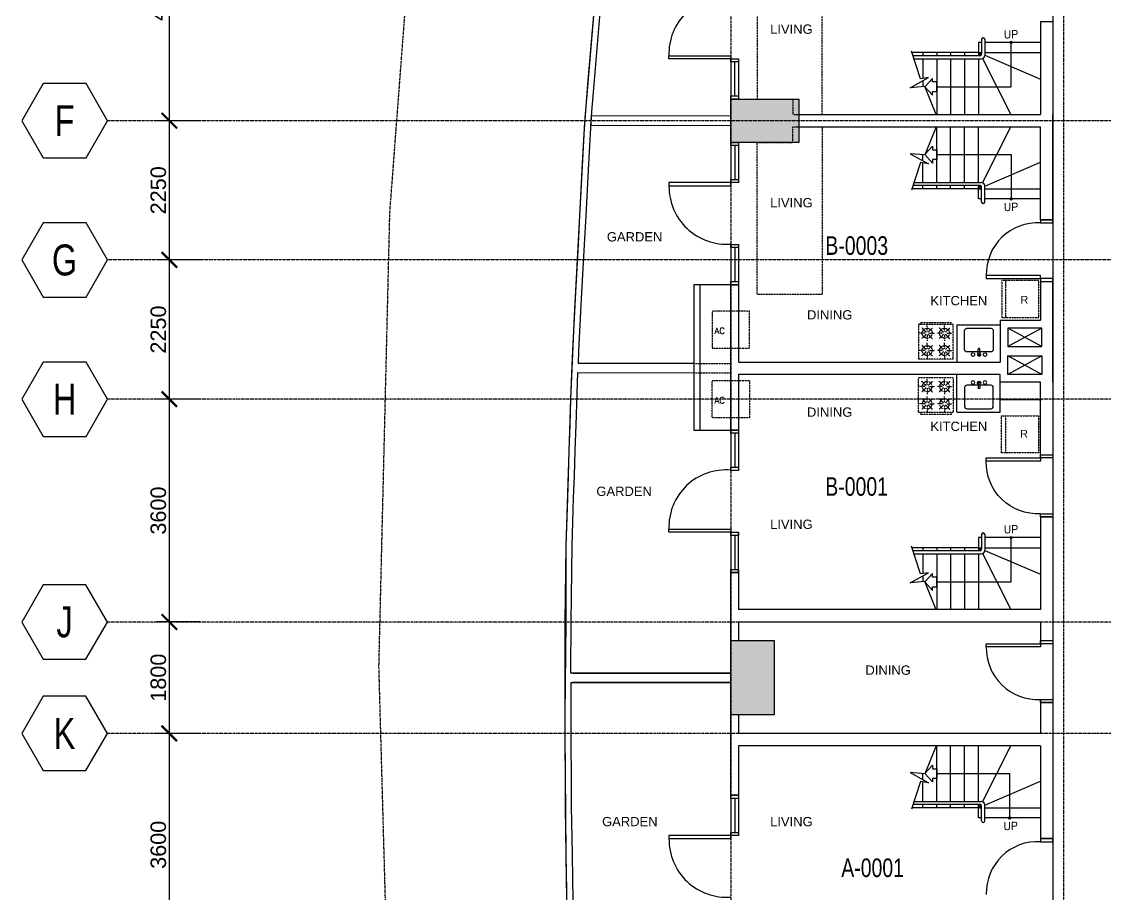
# Model space of a CAD drawing. Header units: inches. Extents: x -189245 to 740841, y -215444 to 469401.
# Drawn here: x -170280 to -152777, y -118804 to -104704 of the extents above; entities that cross this region are included whole.
import ezdxf
from ezdxf.enums import TextEntityAlignment as Align

# ---------------------------------------------------------------- set-up
doc = ezdxf.new("R2010")
doc.units = ezdxf.units.IN
doc.header["$LTSCALE"] = 10
doc.header["$MEASUREMENT"] = 0
for name, pattern in [('GRID NORMAL$0$GRID BASEMENT$0$GRID GROUND$0$GRID$0$$0$PHANTOM', [2.5, 1.25, -0.25, 0.25, -0.25, 0.25, -0.25]), ('HIDDEN', [0.375, 0.25, -0.125]), ('HIDDEN2', [0.1875, 0.125, -0.0625])]:
    doc.linetypes.add(name, pattern=pattern)
for name, color, linetype in [('1', 1, 'Continuous'), ('2', 2, 'Continuous'), ('3', 252, 'Continuous'), ('A-CMU PLASTER', 8, 'Continuous'), ('A-CMU WALL', 4, 'Continuous'), ('a-dim', 8, 'Continuous'), ('A-DOOR', 1, 'Continuous'), ('A-EQUIPMENT', 2, 'Continuous'), ('A-EQUIPTMENT', 1, 'Continuous'), ('A-FIXTURE', 2, 'Continuous'), ('A-GRID', 8, 'Continuous'), ('A-RAILING', 2, 'Continuous'), ('A-STAIR', 1, 'Continuous'), ('A-TEXT', 3, 'Continuous'), ('A-UNIT NUMBER', 2, 'Continuous'), ('A-WINDOW', 2, 'Continuous'), ('COLUMN', 6, 'Continuous'), ('HATCH TSG', 9, 'Continuous'), ('TEXT', 3, 'Continuous'), ('TSG- DIM BODY PLANS', 1, 'Continuous'), ('TSG- LOW WALL', 22, 'Continuous'), ('TSG- OPENNING', 1, 'Continuous'), ('TSG- plaster', 4, 'Continuous'), ('TSG- PRE CAST', 4, 'Continuous'), ('TSG- WALL 100', 244, 'Continuous'), ('TSG-DIM_WINDWS', 1, 'Continuous')]:
    doc.layers.add(name, color=color, linetype=linetype)
doc.layers.add('DEFPOINT', color=7, linetype='Continuous', plot=False)
doc.styles.add('ARIAL', font='ARIAL.TTF', dxfattribs={"width": 0.75})
doc.styles.add('GRID NORMAL$0$GRID BASEMENT$0$GRID GROUND$0$GRID$0$Standard', font='ARIAL.TTF')
doc.styles.add('PRSP_Simplex', font='simplex.shx')
doc.dimstyles.new('GRID NORMAL$0$GRID BASEMENT$0$GRID GROUND$0$GRID$0$Standard', dxfattribs={"dimtxt": 250, "dimasz": 0.18, "dimexe": 0.18, "dimexo": 0.0625, "dimgap": 50, "dimtad": 1, "dimdec": 0, "dimzin": 0, "dimdsep": 46, "dimtxsty": 'GRID NORMAL$0$GRID BASEMENT$0$GRID GROUND$0$GRID$0$Standard', "dimcen": 0.09, "dimadec": 0, "dimazin": 0, "dimtfac": 1, "dimtdec": 0, "dimtofl": 0, "dimtmove": 0, "dimatfit": 3, "dimfxl": 1, "dimtolj": 1, "dimtzin": 0, "dimarcsym": 0})

# ---------------------------------------------------------------- blocks, each defined once
blk = doc.blocks.new('GRID NORMAL$0$GRID BASEMENT$0$GRID GROUND$0$GRID$0$$0$GRID-H')
at = {"color": 3}
blk.add_lwpolyline([(-10.39, 6), (-13.86, 0), (-10.39, -6), (-3.46, -6), (0, 0), (-3.46, 6)], close=True, dxfattribs=at)
at = {"color": 6, "style": 'GRID NORMAL$0$GRID BASEMENT$0$GRID GROUND$0$GRID$0$Standard', "width": 0.75}
blk.add_attdef('H', text='', height=5, dxfattribs=at).set_placement((-6.93, 0), align=Align.MIDDLE)
blk = doc.blocks.new('GRID NORMAL$0$GRID BASEMENT$0$GRID GROUND$0$GRID$0$_ARCHTICK')
at = {"color": 0, "linetype": 'ByBlock', "ltscale": 20, "const_width": 0.15}
blk.add_lwpolyline([(-0.5, -0.5), (0.5, 0.5)], dxfattribs=at)
blk = doc.blocks.new('*D317')
at = {"layer": 'a-dim', "color": 0, "lineweight": -2, "ltscale": 500}
for p, q in [((-167895, -106504), (-167895, -102104)), ((-167395, -102304), (-168095, -102304)), ((-167395, -106304), (-168095, -106304))]:
    blk.add_line(p, q, dxfattribs=at)
at = {"layer": 'Defpoints', "color": 0, "ltscale": 500}
for p in [(-167895, -102304), (-167395, -102304), (-167395, -106304)]:
    blk.add_point(p, dxfattribs=at)
at = {"layer": 'a-dim', "color": 0, "lineweight": -2, "ltscale": 500, "xscale": 250, "yscale": 250, "zscale": 250}
for p, rotation in [((-167895, -102304), 90), ((-167895, -106304), 270)]:
    blk.add_blockref('GRID NORMAL$0$GRID BASEMENT$0$GRID GROUND$0$GRID$0$_ARCHTICK', p, dxfattribs=dict(at, rotation=rotation))
at = {"layer": 'a-dim', "color": 3, "ltscale": 500, "insert": (-168072, -104304), "char_height": 250, "attachment_point": 5, "rotation": 90, "style": 'GRID NORMAL$0$GRID BASEMENT$0$GRID GROUND$0$GRID$0$Standard'}
blk.add_mtext('\\A1;4000', dxfattribs=at)
blk = doc.blocks.new('*D318')
at = {"layer": 'a-dim', "color": 0, "lineweight": -2, "ltscale": 500}
for p, q in [((-167895, -108754), (-167895, -106104)), ((-167395, -106304), (-168095, -106304)), ((-167395, -108554), (-168095, -108554))]:
    blk.add_line(p, q, dxfattribs=at)
at = {"layer": 'Defpoints', "color": 0, "ltscale": 500}
for p in [(-167895, -106304), (-167395, -106304), (-167395, -108554)]:
    blk.add_point(p, dxfattribs=at)
at = {"layer": 'a-dim', "color": 0, "lineweight": -2, "ltscale": 500, "xscale": 250, "yscale": 250, "zscale": 250}
for p, rotation in [((-167895, -106304), 90), ((-167895, -108554), 270)]:
    blk.add_blockref('GRID NORMAL$0$GRID BASEMENT$0$GRID GROUND$0$GRID$0$_ARCHTICK', p, dxfattribs=dict(at, rotation=rotation))
at = {"layer": 'a-dim', "color": 3, "ltscale": 500, "insert": (-168072, -107429), "char_height": 250, "attachment_point": 5, "rotation": 90, "style": 'GRID NORMAL$0$GRID BASEMENT$0$GRID GROUND$0$GRID$0$Standard'}
blk.add_mtext('\\A1;2250', dxfattribs=at)
blk = doc.blocks.new('*D319')
at = {"layer": 'a-dim', "color": 0, "lineweight": -2, "ltscale": 500}
for p, q in [((-167895, -111004), (-167895, -108354)), ((-167395, -108554), (-168095, -108554)), ((-167395, -110804), (-168095, -110804))]:
    blk.add_line(p, q, dxfattribs=at)
at = {"layer": 'Defpoints', "color": 0, "ltscale": 500}
for p in [(-167895, -108554), (-167395, -108554), (-167395, -110804)]:
    blk.add_point(p, dxfattribs=at)
at = {"layer": 'a-dim', "color": 0, "lineweight": -2, "ltscale": 500, "xscale": 250, "yscale": 250, "zscale": 250}
for p, rotation in [((-167895, -108554), 90), ((-167895, -110804), 270)]:
    blk.add_blockref('GRID NORMAL$0$GRID BASEMENT$0$GRID GROUND$0$GRID$0$_ARCHTICK', p, dxfattribs=dict(at, rotation=rotation))
at = {"layer": 'a-dim', "color": 3, "ltscale": 500, "insert": (-168072, -109679), "char_height": 250, "attachment_point": 5, "rotation": 90, "style": 'GRID NORMAL$0$GRID BASEMENT$0$GRID GROUND$0$GRID$0$Standard'}
blk.add_mtext('\\A1;2250', dxfattribs=at)
blk = doc.blocks.new('*D320')
at = {"layer": 'a-dim', "color": 0, "lineweight": -2, "ltscale": 500}
for p, q in [((-167895, -116404), (-167895, -114204)), ((-167395, -114404), (-168095, -114404)), ((-167395, -116204), (-168095, -116204))]:
    blk.add_line(p, q, dxfattribs=at)
at = {"layer": 'Defpoints', "color": 0, "ltscale": 500}
for p in [(-167895, -114404), (-167395, -114404), (-167395, -116204)]:
    blk.add_point(p, dxfattribs=at)
at = {"layer": 'a-dim', "color": 0, "lineweight": -2, "ltscale": 500, "xscale": 250, "yscale": 250, "zscale": 250}
for p, rotation in [((-167895, -114404), 90), ((-167895, -116204), 270)]:
    blk.add_blockref('GRID NORMAL$0$GRID BASEMENT$0$GRID GROUND$0$GRID$0$_ARCHTICK', p, dxfattribs=dict(at, rotation=rotation))
at = {"layer": 'a-dim', "color": 3, "ltscale": 500, "insert": (-168072, -115304), "char_height": 250, "attachment_point": 5, "rotation": 90, "style": 'GRID NORMAL$0$GRID BASEMENT$0$GRID GROUND$0$GRID$0$Standard'}
blk.add_mtext('\\A1;1800', dxfattribs=at)
blk = doc.blocks.new('*D325')
at = {"layer": 'a-dim', "color": 0, "lineweight": -2, "ltscale": 500}
for p, q in [((-167895, -120004), (-167895, -116004)), ((-167395, -116204), (-168095, -116204)), ((-167395, -119804), (-168095, -119804))]:
    blk.add_line(p, q, dxfattribs=at)
at = {"layer": 'Defpoints', "color": 0, "ltscale": 500}
for p in [(-167895, -116204), (-167395, -116204), (-167395, -119804)]:
    blk.add_point(p, dxfattribs=at)
at = {"layer": 'a-dim', "color": 0, "lineweight": -2, "ltscale": 500, "xscale": 250, "yscale": 250, "zscale": 250}
for p, rotation in [((-167895, -116204), 90), ((-167895, -119804), 270)]:
    blk.add_blockref('GRID NORMAL$0$GRID BASEMENT$0$GRID GROUND$0$GRID$0$_ARCHTICK', p, dxfattribs=dict(at, rotation=rotation))
at = {"layer": 'a-dim', "color": 3, "ltscale": 500, "insert": (-168072, -118004), "char_height": 250, "attachment_point": 5, "rotation": 90, "style": 'GRID NORMAL$0$GRID BASEMENT$0$GRID GROUND$0$GRID$0$Standard'}
blk.add_mtext('\\A1;3600', dxfattribs=at)
blk = doc.blocks.new('*D326')
at = {"layer": 'a-dim', "color": 0, "lineweight": -2, "ltscale": 500}
for p, q in [((-167895, -114604), (-167895, -110604)), ((-167395, -110804), (-168095, -110804)), ((-167395, -114404), (-168095, -114404))]:
    blk.add_line(p, q, dxfattribs=at)
at = {"layer": 'Defpoints', "color": 0, "ltscale": 500}
for p in [(-167895, -110804), (-167395, -110804), (-167395, -114404)]:
    blk.add_point(p, dxfattribs=at)
at = {"layer": 'a-dim', "color": 0, "lineweight": -2, "ltscale": 500, "xscale": 250, "yscale": 250, "zscale": 250}
for p, rotation in [((-167895, -110804), 90), ((-167895, -114404), 270)]:
    blk.add_blockref('GRID NORMAL$0$GRID BASEMENT$0$GRID GROUND$0$GRID$0$_ARCHTICK', p, dxfattribs=dict(at, rotation=rotation))
at = {"layer": 'a-dim', "color": 3, "ltscale": 500, "insert": (-168072, -112604), "char_height": 250, "attachment_point": 5, "rotation": 90, "style": 'GRID NORMAL$0$GRID BASEMENT$0$GRID GROUND$0$GRID$0$Standard'}
blk.add_mtext('\\A1;3600', dxfattribs=at)
blk = doc.blocks.new('door900')
at = {"layer": '2'}
for points in [[(50, 175), (100, 175), (100, 1050), (50, 1050)], [(50, 175), (0, 175), (0, -25), (50, -25)], [(1000, 175), (950, 175), (950, -25), (1000, -25)]]:
    blk.add_lwpolyline(points, close=True, dxfattribs=at)
at = {"layer": 'A-DOOR'}
blk.add_arc((121, 220), 831, 356.918, 91.4213, dxfattribs=at)
blk = doc.blocks.new('SINK3')
at = {"layer": 'A-FIXTURE', "color": 2, "linetype": 'Continuous'}
for p, q in [((421, 17), (335, 17)), ((421, -12), (335, -12))]:
    blk.add_line(p, q, dxfattribs=at)
blk.add_lwpolyline([(40, 232), (342, 232, -0.414214), (382, 192), (382, -192, -0.414214), (342, -232), (40, -232, -0.414214), (0, -192), (0, 192, -0.414214)], format="xyb", close=True, dxfattribs=at)
at = {"layer": 'A-FIXTURE', "color": 2, "linetype": 'ByBlock'}
for centre in [(425, 100), (425, -95)]:
    blk.add_circle(centre, 28.8, dxfattribs=at)
at = {"layer": 'A-FIXTURE', "color": 2, "linetype": 'Continuous'}
for centre, radius, start, end in [((342, 3), 15.7, 115.7914, 244.2086), ((421, 3), 27.3, 211.2757, 148.7243), ((414, 3), 15.7, 295.7914, 64.2086)]:
    blk.add_arc(centre, radius, start, end, dxfattribs=at)
blk = doc.blocks.new('RANGE2')
at = {"layer": 'A-FIXTURE', "color": 1, "linetype": 'HIDDEN2'}
for p, q in [((-280, 0), (280, 0)), ((-280, 0), (-280, -560)), ((280, -560), (280, 0)), ((-166, -140), (-262, -140)), ((-158, -122), (-227, -53)), ((-158, -158), (-227, -227)), ((-140, -114), (-140, -18)), ((-140, -166), (-140, -262)), ((-122, -122), (-53, -53)), ((-122, -158), (-53, -227)), ((-114, -140), (-18, -140)), ((114, -140), (18, -140)), ((122, -122), (53, -53)), ((122, -158), (53, -227)), ((140, -114), (140, -18)), ((140, -166), (140, -262)), ((158, -122), (227, -53)), ((158, -158), (227, -227)), ((166, -140), (262, -140)), ((-158, -402), (-227, -333)), ((-140, -394), (-140, -298)), ((-122, -402), (-53, -333)), ((122, -402), (53, -333)), ((140, -394), (140, -298)), ((158, -402), (227, -333)), ((-166, -420), (-262, -420)), ((-158, -438), (-227, -507)), ((-140, -446), (-140, -542)), ((-122, -438), (-53, -507)), ((-114, -420), (-18, -420)), ((114, -420), (18, -420)), ((122, -438), (53, -507)), ((140, -446), (140, -542)), ((158, -438), (227, -507)), ((166, -420), (262, -420)), ((-280, -560), (280, -560)), ((-246, -560), (-246, -590)), ((-246, -590), (246, -590)), ((246, -560), (246, -590))]:
    blk.add_line(p, q, dxfattribs=at)
for centre in [(-140, -140), (140, -140), (-140, -420), (140, -420)]:
    blk.add_circle(centre, 80, dxfattribs=at)
blk = doc.blocks.new('REF')
at = {"color": 1, "linetype": 'HIDDEN2'}
blk.add_line((-300, 535), (300, 535), dxfattribs=at)
blk.add_lwpolyline([(-300, 0), (300, 0), (300, 600), (-300, 600)], close=True, dxfattribs=at)
blk = doc.blocks.new('A$C07BA7C41')
at = {"layer": 'TSG- OPENNING', "linetype": 'HIDDEN2'}
for points in [[(1000, 100), (1475, 100), (1475, 2809), (425, 2809), (425, 350), (1000, 350), (1000, 100)], [(1000, -100), (1475, -100), (1475, -2809), (425, -2809), (425, -350), (1000, -350), (1000, -100)]]:
    blk.add_lwpolyline(points, dxfattribs=at)

msp = doc.modelspace()

# ---------------------------------------------------------------- hatches: boundary and pattern name
at = {"layer": 'HATCH TSG'}
h = msp.add_hatch(color=254, dxfattribs=at)
h.paths.add_polyline_path([(-158824.71608, -94554.32588), (-158824.71608, -93854.32588), (-157824.71608, -93854.32588), (-157824.71608, -94554.32588)])
h.paths.add_polyline_path([(-158824.71608, -98654.32588), (-158824.71608, -97954.32588), (-157824.71608, -97954.32588), (-157824.71608, -98654.32588)])
h.paths.add_polyline_path([(-158824.71608, -106654.32588), (-158824.71608, -105954.32588), (-157724.71608, -105954.32588), (-157724.71608, -106654.32588)])
h.paths.add_polyline_path([(-152149.71608, -102704.32588), (-152149.71608, -101904.32588), (-150949.71608, -101904.32588), (-150949.71608, -102704.32588)])
h.paths.add_polyline_path([(-147974.76923, -102654.32588), (-147974.76923, -101954.32588), (-146974.76923, -101954.32588), (-146974.76923, -102654.32588)])
h.paths.add_polyline_path([(-140399.71608, -109654.32588), (-139699.71608, -109654.32588), (-139699.71608, -108554.32588), (-140399.71608, -108554.32588)])
h.paths.add_polyline_path([(-125399.71608, -117254.32588), (-124699.71608, -117254.32588), (-124699.71608, -116054.32588), (-125399.71608, -116054.32588)])
h.paths.add_polyline_path([(-131399.71608, -117254.32588), (-130699.71608, -117254.32588), (-130699.71608, -116054.32588), (-131399.71608, -116054.32588)])
h.paths.add_polyline_path([(-137399.71608, -117254.32588), (-136699.71608, -117254.32588), (-136699.71608, -116054.32588), (-137399.71608, -116054.32588)])
h.paths.add_polyline_path([(-143398.12939, -117054.32588), (-142698.12939, -117054.32588), (-142698.12939, -116054.32588), (-143398.12939, -116054.32588)])
h.paths.add_polyline_path([(-143398.12939, -120954.32588), (-142698.12939, -120954.32588), (-142698.12939, -122054.32588), (-143398.12939, -122054.32588)])
h.paths.add_polyline_path([(-137399.71608, -120954.32588), (-136699.71608, -120954.32588), (-136699.71608, -122054.32588), (-137399.71608, -122054.32588)])
h.paths.add_polyline_path([(-131399.71608, -120954.32588), (-130699.71608, -120954.32588), (-130699.71608, -122054.32588), (-131399.71608, -122054.32588)])
h.paths.add_polyline_path([(-125399.71608, -120954.32588), (-124699.71608, -120954.32588), (-124699.71608, -122054.32588), (-125399.71608, -122054.32588)])
h.paths.add_polyline_path([(-147974.76923, -128651.52747), (-147974.76923, -127951.52747), (-146974.76923, -127951.52747), (-146974.76923, -128651.52747)])
h.paths.add_polyline_path([(-152149.71672, -127901.52747), (-152149.71672, -128701.52747), (-150949.71672, -128701.52747), (-150949.71672, -127901.52747)])
h.paths.add_polyline_path([(-158824.71608, -136754.32588), (-158824.71608, -136054.32588), (-157824.71608, -136054.32588), (-157824.71608, -136754.32588)])
h.paths.add_polyline_path([(-158824.7154, -124654.32588), (-158824.7154, -123954.32588), (-157724.7154, -123954.32588), (-157724.7154, -124654.32588)])
h.paths.add_polyline_path([(-111949.71608, -110054.32588), (-111349.71608, -110054.32588), (-111349.71608, -108554.32588), (-111949.71608, -108554.32588)])
h.paths.add_polyline_path([(-111949.71608, -113054.32588), (-111349.71608, -113054.32588), (-111349.71608, -114554.32588), (-111949.71608, -114554.32588)])
h.paths.add_polyline_path([(-111949.71608, -117554.32588), (-111349.71608, -117554.32588), (-111349.71608, -116054.32588), (-111949.71608, -116054.32588)])
h.paths.add_polyline_path([(-111949.71608, -120554.32588), (-111349.71608, -120554.32588), (-111349.71608, -122054.32588), (-111949.71608, -122054.32588)])
h.paths.add_polyline_path([(-147974.76923, -109254.32588), (-147974.76923, -108554.32588), (-146974.76923, -108554.32588), (-146974.76923, -109254.32588)])
h.paths.add_polyline_path([(-147974.76923, -122054.32588), (-147974.76923, -121354.32588), (-146974.76923, -121354.32588), (-146974.76923, -122054.32588)])
at = {"layer": 'TSG- DIM BODY PLANS'}
msp.add_hatch(color=253, dxfattribs=at).paths.add_polyline_path([(-158824.7154, -114704.32588), (-158124.7154, -114704.32588), (-158124.7154, -115904.32588), (-158824.7154, -115904.32588)])

# ---------------------------------------------------------------- linework, layer by layer
at = {"layer": '1', "linetype": 'ByBlock'}
for p, q in [((-155725.01455, -105659.97118), (-155725.01455, -105756.74813)), ((-155725.01455, -106948.68059), (-155725.01455, -106851.90364)), ((-155725.01455, -113659.67717), (-155725.01455, -113756.45411)), ((-155725.01455, -116948.9746), (-155725.01455, -116852.19765))]:
    msp.add_line(p, q, dxfattribs=at)
for points in [[(-155508.82051, -106205.55318), (-155692.12472, -105750.55135), (-155929.70326, -105770.81082), (-155630.31831, -105608.69285), (-155763.86241, -105626.14975), (-155907.46112, -105179.21697)], [(-155508.82051, -106403.09859), (-155692.12472, -106858.10041), (-155929.70326, -106837.84095), (-155630.31831, -106999.95892), (-155763.86241, -106982.50201), (-155907.46112, -107429.43479)], [(-155508.82051, -114205.25916), (-155692.12472, -113750.25734), (-155929.70326, -113770.51681), (-155630.31831, -113608.39883), (-155763.86241, -113625.85574), (-155907.46112, -113178.92296)], [(-155508.82051, -116403.3926), (-155692.12472, -116858.39443), (-155929.70326, -116838.13496), (-155630.31831, -117000.25294), (-155763.86241, -116982.79603), (-155907.46112, -117429.72881)]]:
    msp.add_lwpolyline(points, dxfattribs=at)
at = {"layer": '2', "color": 2}
for points in [[(-153824.57151, -107904.32588), (-153824.57151, -107954.32588), (-153624.57151, -107954.32588), (-153624.57151, -107904.32588)], [(-153824.57151, -108854.32588), (-153824.57151, -108804.32588), (-154699.57151, -108804.32588), (-154699.57151, -108854.32588)], [(-153824.57151, -108854.32588), (-153824.57151, -108904.32588), (-153624.57151, -108904.32588), (-153624.57151, -108854.32588)], [(-153824.57151, -114754.32588), (-153824.57151, -114804.32588), (-154699.57151, -114804.32588), (-154699.57151, -114754.32588)], [(-153824.57151, -114754.32588), (-153824.57151, -114704.32588), (-153624.57151, -114704.32588), (-153624.57151, -114754.32588)], [(-153824.57151, -115704.32588), (-153824.57151, -115654.32588), (-153624.57151, -115654.32588), (-153624.57151, -115704.32588)], [(-153824.57151, -117904.32588), (-153824.57151, -117954.32588), (-153624.57151, -117954.70497), (-153624.57151, -117904.32588)]]:
    msp.add_lwpolyline(points, close=True, dxfattribs=at)
at = {"layer": '3', "color": 251, "linetype": 'GRID NORMAL$0$GRID BASEMENT$0$GRID GROUND$0$GRID$0$$0$PHANTOM', "flags": 128}
msp.add_lwpolyline([(-107742.41972, -101734.50066), (-108206.40253, -110412.10517), (-107824.74369, -122516.08949), (-106849.52911, -130587.38781), (-161513.31385, -143935.92849), (-162770.44794, -137090.40339), (-163725.52094, -129792.63417), (-164305.8868, -122455.55195), (-164509.46994, -115118.3758), (-164333.28528, -107790.4935), (-163778.69946, -100461.44618), (-162851.04772, -93180.30189), (-161617.26667, -86330.52932), (-107723.46534, -101727.30424)], dxfattribs=at)
at = {"layer": 'A-CMU PLASTER'}
msp.add_line((-154474.57151, -110806.85058), (-153799.57151, -110806.85058), dxfattribs=at)
at = {"layer": 'A-CMU WALL', "color": 1}
for p, q in [((-153799.57151, -109654.79257), (-154349.57151, -109954.79257)), ((-153799.57151, -109954.79257), (-154349.57151, -109654.79257)), ((-153799.57151, -110404.79257), (-154349.57151, -110104.79257)), ((-153799.57151, -110104.79257), (-154349.57151, -110404.79257))]:
    msp.add_line(p, q, dxfattribs=at)
at = {"layer": 'A-CMU WALL'}
msp.add_line((-153649.57151, -110404.32588), (-153649.57151, -110404.32588), dxfattribs=at)
for points in [[(-153799.57151, -109954.79257), (-153799.57151, -109654.79257), (-154349.57151, -109654.79257), (-154349.57151, -109954.79257)], [(-153799.57151, -110104.79257), (-153799.57151, -110404.79257), (-154349.57151, -110404.79257), (-154349.57151, -110104.79257)]]:
    msp.add_lwpolyline(points, close=True, dxfattribs=at)
at = {"layer": 'A-DOOR'}
msp.add_line((-153624.57151, -91804.32588), (-153624.57151, -137679.32588), dxfattribs=at)
for centre, start, end in [((-153869.22815, -108783.72346), 86.918041454, 181.421327571), ((-153869.22815, -114824.92831), 178.578672429, 273.081958546), ((-153869.22815, -118783.72346), 86.918041454, 181.421327571)]:
    msp.add_arc(centre, 830.59891, start, end, dxfattribs=at)
at = {"layer": 'A-EQUIPMENT', "ltscale": 100}
msp.add_lwpolyline([(-158824.75225, -108954.32878), (-159324.75225, -108954.32878), (-159324.75225, -111304.32586), (-158824.75225, -111304.32586)], dxfattribs=at)
at = {"layer": 'A-EQUIPTMENT', "linetype": 'HIDDEN'}
msp.add_lwpolyline([(-159324.75225, -108954.32878), (-159424.75225, -108954.32878), (-159424.75225, -111304.32586), (-159324.75225, -111304.32586)], dxfattribs=at)
at = {"layer": 'A-EQUIPTMENT', "color": 1, "linetype": 'HIDDEN2'}
for points in [[(-159124.75225, -109979.32586), (-158524.75225, -109979.32586), (-158524.75225, -109379.32586), (-159124.75225, -109379.32586)], [(-159124.75225, -110504.32586), (-158524.75225, -110504.32586), (-158524.75225, -111104.32586), (-159124.75225, -111104.32586)]]:
    msp.add_lwpolyline(points, close=True, dxfattribs=at)
at = {"layer": 'A-FIXTURE', "color": 2}
for p, q in [((-155174.19186, -109604.32588), (-154474.56908, -109604.32588)), ((-155174.19186, -109604.32588), (-155174.19186, -110204.32588)), ((-155174.19186, -111013.54228), (-155174.19186, -110413.54228)), ((-154474.56908, -111013.54228), (-154474.57151, -110531.10577)), ((-155174.19186, -111013.54228), (-154474.56908, -111013.54228))]:
    msp.add_line(p, q, dxfattribs=at)
at = {"layer": 'A-GRID', "linetype": 'GRID NORMAL$0$GRID BASEMENT$0$GRID GROUND$0$GRID$0$$0$PHANTOM'}
for p, q in [((-158824.73518, -84043.6688), (-158824.73518, -142772.03395)), ((-153449.75225, -84042.31871), (-153449.75225, -142770.68385)), ((-106879.08048, -106304.32588), (-168894.48879, -106304.32588)), ((-106466.4728, -108554.32588), (-168894.48879, -108554.32588)), ((-106879.08048, -110804.32588), (-168894.48879, -110804.32588)), ((-106879.08048, -114404.32588), (-168894.52032, -114404.32588)), ((-106879.08048, -116204.32588), (-168894.52032, -116204.32588))]:
    msp.add_line(p, q, dxfattribs=at)
at = {"layer": 'A-RAILING'}
for p, q in [((-154775.01455, -104989.61943), (-154775.01455, -105229.61943)), ((-154725.01455, -104989.61943), (-154725.01455, -105249.61943)), ((-154800.01455, -105254.61943), (-155883.23445, -105254.61943)), ((-155867.16953, -105304.61943), (-154780.01455, -105304.61943)), ((-154800.01455, -107354.03234), (-155883.23445, -107354.03234)), ((-155867.16953, -107304.03234), (-154780.01455, -107304.03234)), ((-154775.01455, -107619.03234), (-154775.01455, -107379.03234)), ((-154725.01455, -107619.03234), (-154725.01455, -107359.03234)), ((-154775.01455, -112989.32541), (-154775.01455, -113229.32541)), ((-154725.01455, -112989.32541), (-154725.01455, -113249.32541)), ((-154800.01455, -113254.32541), (-155883.23445, -113254.32541)), ((-155867.16953, -113304.32541), (-154780.01455, -113304.32541)), ((-154800.01455, -117354.32636), (-155883.23445, -117354.32636)), ((-155867.16953, -117304.32636), (-154780.01455, -117304.32636)), ((-154775.01455, -117619.32636), (-154775.01455, -117379.32636)), ((-154725.01455, -117619.32636), (-154725.01455, -117359.32636))]:
    msp.add_line(p, q, dxfattribs=at)
for centre, radius, start, end in [((-154750.01455, -104989.61943), 25, 0, 180), ((-154800.01455, -105229.61943), 25, 270, 0), ((-154780.01455, -105249.61943), 55, 270, 0), ((-154800.01455, -107379.03234), 25, 0, 90), ((-154780.01455, -107359.03234), 55, 0, 90), ((-154750.01455, -107619.03234), 25, 180, 0), ((-154750.01455, -112989.32541), 25, 0, 180), ((-154800.01455, -113229.32541), 25, 270, 0), ((-154780.01455, -113249.32541), 55, 270, 0), ((-154800.01455, -117379.32636), 25, 0, 90), ((-154780.01455, -117359.32636), 55, 0, 90), ((-154750.01455, -117619.32636), 25, 180, 0)]:
    msp.add_arc(centre, radius, start, end, dxfattribs=at)
at = {"layer": 'A-STAIR'}
for p, q in [((-154775.01455, -105039.61943), (-154825.01455, -105039.61943)), ((-154825.01455, -105039.61943), (-154825.01455, -105204.61943)), ((-154825.01455, -105104.20222), (-154825.01455, -105254.61943)), ((-153824.57151, -105039.61943), (-154725.01455, -105039.61943)), ((-154825.01455, -105204.61943), (-155899.29936, -105204.61943)), ((-155725.01455, -105204.61943), (-155725.01455, -105254.61943)), ((-155725.01455, -105304.61943), (-155725.01455, -105621.07155)), ((-155500.01455, -105204.61943), (-155500.01455, -105254.61943)), ((-155500.01455, -105304.61943), (-155500.01455, -106204.61993)), ((-155275.01455, -105204.61943), (-155275.01455, -105254.61943)), ((-155275.01455, -105304.61943), (-155275.01455, -106204.62001)), ((-155050.01455, -105204.61943), (-155050.01455, -105254.61943)), ((-155050.01455, -105304.61943), (-155050.01455, -106204.62009)), ((-154825.01455, -105204.61943), (-154775.01455, -105204.61943)), ((-154825.01455, -105204.61943), (-154775.01455, -105226.1171)), ((-154825.01455, -105204.61943), (-154791.13565, -105252.98961)), ((-154825.01455, -105304.61943), (-154825.01455, -106204.62017)), ((-154825.01455, -105304.61943), (-154825.01455, -106204.6199)), ((-154758.14883, -105300.08615), (-154303.71214, -106204.6199)), ((-154725.01455, -105204.61943), (-153824.57151, -105204.61946)), ((-154725.01455, -105247.61478), (-153824.57151, -105633.47362)), ((-155500.01455, -107304.03234), (-155500.01455, -106404.03183)), ((-155275.01455, -107304.03234), (-155275.01455, -106404.03176)), ((-155050.01455, -107304.03234), (-155050.01455, -106404.03168)), ((-154825.01455, -107304.03234), (-154825.01455, -106404.0316)), ((-154825.01455, -107304.03234), (-154825.01455, -106404.03187)), ((-154758.14883, -107308.56562), (-154303.71214, -106404.03187)), ((-155725.01455, -107304.03234), (-155725.01455, -106987.58021)), ((-154725.01455, -107361.03698), (-153824.57151, -106975.17814)), ((-154825.01455, -107404.03234), (-155899.29936, -107404.03234)), ((-155725.01455, -107404.03234), (-155725.01455, -107354.03234)), ((-155500.01455, -107404.03234), (-155500.01455, -107354.03234)), ((-155275.01455, -107404.03234), (-155275.01455, -107354.03234)), ((-155050.01455, -107404.03234), (-155050.01455, -107354.03234)), ((-154825.01455, -107504.44955), (-154825.01455, -107354.03234)), ((-154825.01455, -107404.03234), (-154791.13565, -107355.66216)), ((-154825.01455, -107404.03234), (-154775.01455, -107382.53466)), ((-154825.01455, -107569.03234), (-154825.01455, -107404.03234)), ((-154825.01455, -107404.03234), (-154775.01455, -107404.03234)), ((-154725.01455, -107404.03234), (-153824.57151, -107404.03231)), ((-154775.01455, -107569.03234), (-154825.01455, -107569.03234)), ((-153824.57151, -107569.03234), (-154725.01455, -107569.03234)), ((-154775.01455, -113039.32541), (-154825.01455, -113039.32541)), ((-154825.01455, -113039.32541), (-154825.01455, -113204.32541)), ((-153824.57151, -113039.32541), (-154725.01455, -113039.32541)), ((-154825.01455, -113204.32541), (-155899.29936, -113204.32541)), ((-155725.01455, -113204.32541), (-155725.01455, -113254.32541)), ((-155500.01455, -113204.32541), (-155500.01455, -113254.32541)), ((-155275.01455, -113204.32541), (-155275.01455, -113254.32541)), ((-155050.01455, -113204.32541), (-155050.01455, -113254.32541)), ((-154825.01455, -113103.9082), (-154825.01455, -113254.32541)), ((-154825.01455, -113204.32541), (-154775.01455, -113204.32541)), ((-154825.01455, -113204.32541), (-154775.01455, -113225.82309)), ((-154825.01455, -113204.32541), (-154791.13565, -113252.69559)), ((-154725.01455, -113204.32541), (-153824.57151, -113204.32544)), ((-154725.01455, -113247.32077), (-153824.57151, -113633.17961)), ((-155725.01455, -113304.32541), (-155725.01455, -113620.77754)), ((-155500.01455, -113304.32541), (-155500.01455, -114204.32592)), ((-155275.01455, -113304.32541), (-155275.01455, -114204.32599)), ((-155050.01455, -113304.32541), (-155050.01455, -114204.32607)), ((-154825.01455, -113304.32541), (-154825.01455, -114204.32615)), ((-154825.01455, -113304.32541), (-154825.01455, -114204.32588)), ((-154758.14883, -113299.79213), (-154303.71214, -114204.32588)), ((-155500.01455, -117304.32636), (-155500.01455, -116404.32585)), ((-155275.01455, -117304.32636), (-155275.01455, -116404.32577)), ((-155050.01455, -117304.32636), (-155050.01455, -116404.32569)), ((-154825.01455, -117304.32636), (-154825.01455, -116404.32561)), ((-154825.01455, -117304.32636), (-154825.01455, -116404.32588)), ((-154758.14883, -117308.85963), (-154303.71214, -116404.32588)), ((-155725.01455, -117304.32636), (-155725.01455, -116987.87423)), ((-154725.01455, -117361.331), (-153824.57151, -116975.47216)), ((-154825.01455, -117404.32636), (-155899.29936, -117404.32636)), ((-155725.01455, -117404.32636), (-155725.01455, -117354.32636)), ((-155500.01455, -117404.32636), (-155500.01455, -117354.32636)), ((-155275.01455, -117404.32636), (-155275.01455, -117354.32636)), ((-155050.01455, -117404.32636), (-155050.01455, -117354.32636)), ((-154825.01455, -117504.74357), (-154825.01455, -117354.32636)), ((-154825.01455, -117404.32636), (-154791.13565, -117355.95618)), ((-154825.01455, -117404.32636), (-154775.01455, -117382.82868)), ((-154825.01455, -117404.32636), (-154775.01455, -117404.32635)), ((-154825.01455, -117569.32636), (-154825.01455, -117404.32636)), ((-154725.01455, -117404.32635), (-153824.57151, -117404.32633)), ((-154775.01455, -117569.32636), (-154825.01455, -117569.32636)), ((-153824.57151, -117569.32636), (-154725.01455, -117569.32636))]:
    msp.add_line(p, q, dxfattribs=at)
for points in [[(-155500.01455, -105756.74813), (-154297.72437, -105756.74813), (-154297.72437, -105039.61943)], [(-155500.01455, -106851.90364), (-154297.72437, -106851.90364), (-154297.72437, -107569.03234)], [(-155500.01455, -113756.45411), (-154297.72437, -113756.45411), (-154297.72437, -113039.32541)], [(-155500.01455, -116852.19765), (-154322.47809, -116852.19765), (-154322.47809, -117569.32636)]]:
    msp.add_lwpolyline(points, dxfattribs=at)
at = {"layer": 'A-STAIR', "color": 2}
for points in [[(-155568.83468, -105620.24813), (-155693.13941, -105756.74813), (-155568.83468, -105893.24813), (-155568.83468, -105834.74813), (-155500.01455, -105834.74813), (-155500.01455, -105678.74813), (-155568.83468, -105678.74813)], [(-155568.83468, -106988.40364), (-155693.13941, -106851.90364), (-155568.83468, -106715.40364), (-155568.83468, -106773.90364), (-155500.01455, -106773.90364), (-155500.01455, -106929.90364), (-155568.83468, -106929.90364)], [(-155568.83468, -113619.95411), (-155693.13941, -113756.45411), (-155568.83468, -113892.95411), (-155568.83468, -113834.45411), (-155500.01455, -113834.45411), (-155500.01455, -113678.45411), (-155568.83468, -113678.45411)], [(-155568.83468, -116988.69765), (-155693.13941, -116852.19765), (-155568.83468, -116715.69765), (-155568.83468, -116774.19765), (-155500.01455, -116774.19765), (-155500.01455, -116930.19765), (-155568.83468, -116930.19765)]]:
    msp.add_lwpolyline(points, close=True, dxfattribs=at)
for centre in [(-154297.72437, -105039.61943), (-154297.72437, -107569.03234), (-154297.72437, -113039.32541), (-154322.47809, -117569.32636)]:
    msp.add_circle(centre, 18.30594, dxfattribs=at)
at = {"layer": 'A-WINDOW', "color": 1, "ltscale": 100}
for p, q in [((-158824.77135, -105357.37514), (-158824.77135, -105907.37514)), ((-158699.77135, -105357.37514), (-158699.77135, -105907.37514)), ((-158824.73518, -106704.32588), (-158824.73518, -107254.32881)), ((-158699.73518, -106704.32588), (-158699.73518, -107254.32881)), ((-158824.73518, -108354.3288), (-158824.73518, -108904.32881)), ((-158699.73518, -108354.3288), (-158699.73518, -108904.32881)), ((-158824.77135, -111354.32588), (-158824.59061, -111904.41146)), ((-158699.77135, -111354.32588), (-158699.77135, -111904.41146)), ((-158824.73518, -113004.32588), (-158824.73518, -113554.32588)), ((-158824.77135, -117254.24323), (-158824.7325, -117804.32588)), ((-158699.77135, -117254.24323), (-158699.7325, -117804.32588))]:
    msp.add_line(p, q, dxfattribs=at)
at = {"layer": 'A-WINDOW', "color": 2}
for p, q in [((-158762.27135, -105904.32296), (-158762.27135, -105354.32296)), ((-158762.23518, -106704.32881), (-158762.23518, -107254.32881)), ((-158762.23518, -108354.32881), (-158762.23518, -108904.32881)), ((-158762.23518, -111354.32588), (-158762.23518, -111904.32588)), ((-158762.23518, -113004.32588), (-158762.23518, -113554.32588)), ((-158762.37707, -117254.32588), (-158762.37707, -117804.32588))]:
    msp.add_line(p, q, dxfattribs=at)
at = {"layer": 'A-WINDOW'}
for p, q in [((-158824.75225, -105954.32301), (-158699.75225, -105954.32301)), ((-158824.75225, -106654.32886), (-158699.75225, -106654.32886)), ((-158699.73241, -113004.32588), (-158699.73241, -112954.32588))]:
    msp.add_line(p, q, dxfattribs=at)
at = {"layer": 'A-WINDOW', "color": 3, "linetype": 'HIDDEN2'}
for p, q in [((-159424.75225, -110228.40591), (-158825.13151, -110228.40591)), ((-159424.75225, -110378.40591), (-158825.13151, -110378.40591))]:
    msp.add_line(p, q, dxfattribs=at)
at = {"layer": 'A-WINDOW', "color": 1}
msp.add_line((-158699.73241, -113604.32588), (-158699.73241, -112954.24031), dxfattribs=at)
at = {"layer": 'A-WINDOW'}
for points in [[(-159824.73241, -105307.37513), (-159824.73241, -105257.37513), (-158824.73241, -105257.37514), (-158824.73241, -105307.37514)], [(-159824.58786, -107304.3288), (-159824.58786, -107354.3288), (-158824.58786, -107354.3288), (-158824.58786, -107304.3288)], [(-159824.73241, -112954.32588), (-159824.73241, -112904.32588), (-158824.73241, -112904.32588), (-158824.73241, -112954.32588)], [(-159824.72973, -117854.32588), (-159824.72973, -117904.32588), (-158824.72973, -117904.32588), (-158824.72973, -117854.32588)]]:
    msp.add_lwpolyline(points, close=True, dxfattribs=at)
at = {"layer": 'A-WINDOW', "color": 2}
for points in [[(-158824.77135, -105304.32296), (-158699.77135, -105304.32296), (-158699.77135, -105354.32296), (-158824.77135, -105354.32296)], [(-158824.77135, -105904.32296), (-158699.77135, -105904.32296), (-158699.77135, -105954.32296), (-158824.77135, -105954.32296)], [(-158824.73518, -106654.32588), (-158699.73518, -106654.32588), (-158699.73518, -106704.32588), (-158824.73518, -106704.32588)], [(-158824.59061, -107254.32881), (-158699.59061, -107254.32881), (-158699.59061, -107304.3288), (-158824.59061, -107304.3288)], [(-158824.73518, -108304.32881), (-158699.73518, -108304.32881), (-158699.73518, -108354.3288), (-158824.73518, -108354.3288)], [(-158824.73518, -108904.32881), (-158699.73518, -108904.32881), (-158699.73518, -108954.3288), (-158824.73518, -108954.3288)], [(-158824.77135, -111304.32588), (-158699.77135, -111304.32588), (-158699.77135, -111354.32588), (-158824.77135, -111354.32588)], [(-158824.59061, -111904.41146), (-158699.59061, -111904.41146), (-158699.59061, -111954.41146), (-158824.59061, -111954.41146)], [(-158824.73518, -112954.32588), (-158699.73518, -112954.32588), (-158699.73518, -113004.32588), (-158824.73518, -113004.32588)], [(-158824.77135, -113554.32588), (-158699.77135, -113554.32588), (-158699.77135, -113604.32588), (-158824.77135, -113604.32588)], [(-158824.77135, -117204.24323), (-158699.77135, -117204.24323), (-158699.77135, -117254.24323), (-158824.77135, -117254.24323)], [(-158824.7325, -117804.32588), (-158699.7325, -117804.32588), (-158699.7325, -117854.32588), (-158824.7325, -117854.32588)]]:
    msp.add_lwpolyline(points, close=True, dxfattribs=at)
at = {"layer": 'A-WINDOW', "color": 1}
for centre, radius, start, end in [((-158908.36581, -105217.64126), 917.22763, 84.768468345, 182.482803208), ((-158892.21944, -107368.59202), 932.47751, 179.123566797, 274.159252578), ((-158908.36581, -112864.592), 917.22763, 84.768468345, 182.482803208), ((-158892.36131, -117918.5891), 932.47751, 179.123566797, 274.159252578)]:
    msp.add_arc(centre, radius, start, end, dxfattribs=at)
at = {"layer": 'COLUMN'}
for points in [[(-158824.71608, -106654.32588), (-158824.71608, -105954.32588), (-157724.71608, -105954.32588), (-157724.71608, -106654.32588)], [(-158824.7154, -114704.32588), (-158124.7154, -114704.32588), (-158124.7154, -115904.32588), (-158824.7154, -115904.32588)]]:
    msp.add_lwpolyline(points, close=True, dxfattribs=at)
at = {"layer": 'DEFPOINT'}
msp.add_lwpolyline([(-146974.75225, -91154.32593), (-153449.75225, -91154.32588), (-153449.75225, -88841.79257), (-158824.73518, -88841.79262), (-158824.73518, -94004.32588), (-159792.9537, -94004.32588), (-159882.35054, -94557.90171), (-160192.16096, -96819.08527), (-160393.40556, -98304.32588), (-160562.2195, -99697.2495), (-160847.75182, -102304.32588), (-161061.7452, -104797.86454), (-161187.31431, -106329.62473), (-161355.15948, -109457.32307), (-161412.84054, -110804.32588), (-161489.77569, -113172.17783), (-161489.77569, -114404.32588), (-161509.24659, -115900.83226), (-161509.24659, -116204.32588), (-161490.87559, -118158.36536), (-161468.44543, -119349.77478)], dxfattribs=at)
at = {"layer": 'TSG- LOW WALL', "color": 3, "ltscale": 100}
for points in [[(-161013.12986, -104219.98929), (-161138.60671, -105711.49298), (-161175.29887, -106147.64109), (-161199.32974, -106511.60838), (-161224.82237, -106993.50609), (-161269.29173, -107834.12899), (-161294.00709, -108301.33386), (-161340.3695, -109177.74189), (-161384.71101, -110015.94803), (-161392.69743, -110261.74813), (-161412.84054, -110804.32588), (-161426.38277, -111221.11822), (-161439.62739, -111628.75139), (-161453.1508, -112044.96456), (-161464.54679, -112395.70176), (-161489.77569, -113172.17783), (-161505.5393, -114404.32588), (-161507.52664, -115201.33544), (-161509.24659, -115900.83226), (-161503.9125, -117388.05519), (-161490.87559, -118158.36536), (-161483.14722, -118568.86842), (-161453.74363, -120130.68115)], [(-160913.48187, -104228.37245), (-161038.95872, -105719.87614), (-161075.57542, -106155.12734), (-161099.50392, -106517.54403), (-161124.962, -106998.78875), (-161169.43136, -107839.41166), (-161194.14672, -108306.61652), (-161240.50913, -109183.02455), (-161284.79683, -110020.21353), (-161291.46913, -110225.56845)], [(-161407.96385, -115379.26848), (-161409.24615, -115900.77587), (-161403.91553, -117387.02973), (-161390.89152, -118156.5781), (-161383.16494, -118566.98609), (-161353.76773, -120128.45992), (-161351.17346, -120229.76199)]]:
    msp.add_lwpolyline(points, dxfattribs=at)
at = {"layer": 'TSG- plaster', "color": 4, "linetype": 'Continuous'}
for p, q in [((-153824.57151, -104704.32588), (-153824.57151, -106204.32588)), ((-153824.57151, -104704.32588), (-153624.57151, -104704.32588)), ((-153624.57151, -104704.32588), (-153624.57151, -106404.32588)), ((-157724.71608, -106204.32588), (-153824.57151, -106204.32588)), ((-153624.57151, -107904.32588), (-153624.57151, -106204.32588)), ((-157724.71608, -106404.32588), (-153824.57151, -106404.32588)), ((-153824.57151, -107904.32588), (-153824.57151, -106404.32588)), ((-153824.57151, -107904.32588), (-153624.57151, -107904.32588)), ((-153824.57151, -108904.32588), (-153824.57151, -109527.26787)), ((-153624.57151, -110529.79257), (-153624.57151, -108904.32588)), ((-154474.57151, -109529.79257), (-154474.57151, -110204.32588)), ((-154474.57151, -109529.79257), (-153824.57151, -109529.79257)), ((-154474.57151, -110529.79257), (-154474.57151, -110404.32588)), ((-153624.57151, -110404.32588), (-153624.57151, -111704.32588)), ((-153824.57151, -110529.79257), (-154474.57151, -110529.79257)), ((-153824.57151, -111704.32588), (-153824.57151, -110529.79257)), ((-153824.57151, -111704.32588), (-153624.57151, -111704.32588)), ((-153824.57151, -112704.32588), (-153824.57151, -114204.32588)), ((-153824.57151, -112704.32588), (-153624.57151, -112704.32588)), ((-153624.57151, -112704.32588), (-153624.57151, -114704.32588)), ((-158699.77135, -113604.32588), (-158699.77135, -114204.32588)), ((-153824.57151, -114204.32588), (-158699.49849, -114204.32588)), ((-153824.57151, -114404.32588), (-158699.49849, -114404.32588)), ((-153824.57151, -114404.32588), (-153824.57151, -114804.32588)), ((-153824.57151, -114704.32588), (-153624.57151, -114704.32588)), ((-153824.57151, -115654.32588), (-153824.57151, -116204.32588)), ((-153824.57151, -115704.32588), (-153824.57151, -116179.32588)), ((-153824.57151, -115704.32588), (-153624.57151, -115704.32588)), ((-153624.57151, -115704.32588), (-153624.57151, -117904.32588)), ((-153824.57151, -116204.32588), (-158699.49849, -116204.32588)), ((-158699.49849, -116404.32588), (-158699.77135, -117204.24323)), ((-153824.57151, -116404.32588), (-158699.49849, -116404.32588)), ((-153824.57151, -116404.32588), (-153824.57151, -117904.32588))]:
    msp.add_line(p, q, dxfattribs=at)
at = {"layer": 'TSG- plaster', "ltscale": 500}
msp.add_line((-153824.57151, -117904.32588), (-153624.57151, -117904.32588), dxfattribs=at)
at = {"layer": 'TSG- plaster', "color": 3, "ltscale": 2}
msp.add_lwpolyline([(-161090.17806, -106376.2963), (-158825.13151, -106379.32588), (-158825.13151, -106229.32588), (-161080.33359, -106227.19364)], close=True, dxfattribs=at)
for points in [[(-159424.75225, -110228.40427), (-161291.84686, -110225.56788)], [(-161407.59502, -115229.26839), (-161407.52696, -115201.58479), (-161405.5409, -114405.09021), (-161389.79647, -113174.4414), (-161364.59953, -112398.9492), (-161353.20354, -112048.212), (-161339.68014, -111631.99883), (-161326.43551, -111224.36566), (-161298.85664, -110375.56399), (-159424.75225, -110378.40591)], [(-161407.96385, -115379.26848), (-158824.99702, -115379.32588), (-158824.99702, -115229.32588), (-161407.59502, -115229.26839)]]:
    msp.add_lwpolyline(points, dxfattribs=at)
at = {"layer": 'TSG- PRE CAST', "ltscale": 100}
for points in [[(-154474.57151, -110404.32588), (-158699.73518, -110404.32588), (-158699.73518, -111304.32588), (-158824.73518, -111304.32588), (-158824.73518, -108954.32881), (-158699.73518, -108954.32881), (-158699.73518, -110204.32588), (-154474.57151, -110204.32588)], [(-158699.55444, -117204.24323), (-158824.73518, -117204.24323), (-158824.73518, -113604.24323), (-158699.55444, -113604.24323)], [(-158699.55444, -114404.32588), (-158699.55444, -114704.32588)], [(-158699.55444, -115904.32588), (-158699.55444, -116204.32588)]]:
    msp.add_lwpolyline(points, dxfattribs=at)
at = {"layer": 'TSG- WALL 100', "linetype": 'HIDDEN2', "ltscale": 2}
for p, q in [((-161384.21359, -115229.32588), (-158824.75225, -115229.32588)), ((-158824.75225, -115379.32588), (-161388.65932, -115379.32588))]:
    msp.add_line(p, q, dxfattribs=at)

# ---------------------------------------------------------------- block references
at = {"layer": 'A-DOOR', "color": 2, "extrusion": (0, 0, -1), "zscale": -1, "rotation": 270}
msp.add_blockref('door900', (153649.57151, -111704.32588), dxfattribs=at)
at = {"layer": 'A-FIXTURE', "color": 1, "extrusion": (0, 0, -1), "xscale": -1, "zscale": -1, "rotation": 270}
msp.add_blockref('REF', (153848.28568, -109186.74553), dxfattribs=at)
at = {"layer": 'A-FIXTURE', "extrusion": (0, 0, -1), "xscale": -1, "zscale": -1}
for name, p, rotation in [('RANGE2', (155514.52228, -110157.88677), 180), ('SINK3', (154819.35441, -109658.46195), 90)]:
    msp.add_blockref(name, p, dxfattribs=dict(at, rotation=rotation))
at = {"layer": 'A-FIXTURE', "extrusion": (0, 0, -1), "zscale": -1}
msp.add_blockref('RANGE2', (155514.52228, -110459.9814), dxfattribs=at)
at = {"layer": 'A-FIXTURE', "extrusion": (0, 0, -1), "zscale": -1, "rotation": 90}
msp.add_blockref('SINK3', (154819.35441, -110959.40622), dxfattribs=at)
at = {"layer": 'A-FIXTURE', "color": 1, "extrusion": (0, 0, -1), "zscale": -1, "rotation": 270}
msp.add_blockref('REF', (153854.37442, -111372.95791), dxfattribs=at)
at = {"layer": 'A-GRID'}
ref = msp.add_blockref('GRID NORMAL$0$GRID BASEMENT$0$GRID GROUND$0$GRID$0$$0$GRID-H', (-170280.12944, -106304.32588), dxfattribs=dict(at, xscale=100, yscale=100, zscale=100, rotation=180))
ref.add_attrib('H', 'F', dxfattribs={"layer": '0', "color": 6, "height": 500, "style": 'GRID NORMAL$0$GRID BASEMENT$0$GRID GROUND$0$GRID$0$Standard', "width": 0.75}).set_placement((-169587.30911, -106304.32588), align=Align.MIDDLE)
ref = msp.add_blockref('GRID NORMAL$0$GRID BASEMENT$0$GRID GROUND$0$GRID$0$$0$GRID-H', (-170280.12944, -108554.32588), dxfattribs=dict(at, xscale=100, yscale=100, zscale=100, rotation=180))
ref.add_attrib('H', 'G', dxfattribs={"layer": '0', "color": 6, "height": 500, "style": 'GRID NORMAL$0$GRID BASEMENT$0$GRID GROUND$0$GRID$0$Standard', "width": 0.75}).set_placement((-169587.30911, -108554.32588), align=Align.MIDDLE)
ref = msp.add_blockref('GRID NORMAL$0$GRID BASEMENT$0$GRID GROUND$0$GRID$0$$0$GRID-H', (-170280.12944, -110804.32588), dxfattribs=dict(at, xscale=100, yscale=100, zscale=100, rotation=180))
ref.add_attrib('H', 'H', dxfattribs={"layer": '0', "color": 6, "height": 500, "style": 'GRID NORMAL$0$GRID BASEMENT$0$GRID GROUND$0$GRID$0$Standard', "width": 0.75}).set_placement((-169587.30911, -110804.32588), align=Align.MIDDLE)
ref = msp.add_blockref('GRID NORMAL$0$GRID BASEMENT$0$GRID GROUND$0$GRID$0$$0$GRID-H', (-170280.16097, -114404.32588), dxfattribs=dict(at, xscale=100, yscale=100, zscale=100, rotation=180))
ref.add_attrib('H', 'J', dxfattribs={"layer": '0', "color": 6, "height": 500, "style": 'GRID NORMAL$0$GRID BASEMENT$0$GRID GROUND$0$GRID$0$Standard', "width": 0.75}).set_placement((-169587.34064, -114404.32588), align=Align.MIDDLE)
ref = msp.add_blockref('GRID NORMAL$0$GRID BASEMENT$0$GRID GROUND$0$GRID$0$$0$GRID-H', (-170280.16097, -116204.32588), dxfattribs=dict(at, xscale=100, yscale=100, zscale=100, rotation=180))
ref.add_attrib('H', 'K', dxfattribs={"layer": '0', "color": 6, "height": 500, "style": 'GRID NORMAL$0$GRID BASEMENT$0$GRID GROUND$0$GRID$0$Standard', "width": 0.75}).set_placement((-169587.34064, -116204.32588), align=Align.MIDDLE)
at = {"layer": 'TSG-DIM_WINDWS'}
msp.add_blockref('A$C07BA7C41', (-158825.13151, -106304.32588), dxfattribs=at)

# ---------------------------------------------------------------- texts
at = {"layer": 'A-TEXT', "style": 'PRSP_Simplex'}
for p in [(-154415.42901, -104970.21796), (-154415.42901, -107763.43381), (-154415.42901, -112969.92394), (-154418.75114, -117763.72783)]:
    msp.add_text('UP', height=125, dxfattribs=at).set_placement(p)
at = {"layer": 'A-TEXT', "width": 5794.7602848}
for s, insert, char_height, attachment_point in [('{\\fArial|b0|i0|c0|p34;R}', (-154147.29983, -109135.4376), 125, 1), ('{\\Fromans|c0;AC}', (-159088.9131, -109648.7613), 100, 1), ('{\\Fromans|c0;AC}', (-159088.9131, -110773.7613), 100, 1), ('{\\fArial|b0|i0|c0|p34;R}', (-154153.38857, -111424.26584), 125, 7)]:
    msp.add_mtext(s, dxfattribs=dict(at, insert=insert, char_height=char_height, attachment_point=attachment_point))
at = {"layer": 'A-UNIT NUMBER', "style": 'ARIAL', "width": 0.75}
for s, p in [('B-0003', (-157298.82519, -108471.93608)), ('B-0001', (-157300.51423, -112364.46898)), ('A-0001', (-157042.07748, -118525.15112))]:
    msp.add_text(s, height=300, dxfattribs=at).set_placement(p)
at = {"layer": 'TEXT', "char_height": 150, "width": 1290, "attachment_point": 7}
for s, insert in [('{\\fArial|b0|i0|c0|p34;LIVING}', (-158190.83555, -104902.29045)), ('{\\fArial|b0|i0|c0|p34;LIVING}', (-158190.83555, -107706.36131)), ('{\\fArial|b0|i0|c0|p34;GARDEN}', (-160827.83079, -108257.48297)), ('{\\fArial|b0|i0|c0|p34;KITCHEN}', (-155603.06878, -109288.71224)), ('{\\fArial|b0|i0|c0|p34;DINING}', (-157595.65713, -109518.17446)), ('{\\fArial|b0|i0|c0|p34;DINING}', (-157595.65713, -111090.18329)), ('{\\fArial|b0|i0|c0|p34;KITCHEN}', (-155603.06878, -111319.64551)), ('{\\fArial|b0|i0|c0|p34;GARDEN}', (-160997.3969, -112369.6293)), ('{\\fArial|b0|i0|c0|p34;LIVING}', (-158190.83555, -112901.99644)), ('{\\fArial|b0|i0|c0|p34;DINING}', (-156651.52059, -115258.78171)), ('{\\fArial|b0|i0|c0|p34;GARDEN}', (-160905.29306, -117706.1128)), ('{\\fArial|b0|i0|c0|p34;LIVING}', (-158190.83555, -117706.65533))]:
    msp.add_mtext(s, dxfattribs=dict(at, insert=insert))

# ---------------------------------------------------------------- dimensions: what is measured, and where the dimension line sits
at = {"layer": 'a-dim', "ltscale": 500}
for base, p1, p2, picture, middle in [((-167894.52032, -102304.32588), (-167394.52032, -106304.32588), (-167394.52032, -102304.32588), '*D317', (-168072.16357, -104304.32588)), ((-167894.52032, -106304.32588), (-167394.52032, -108554.32588), (-167394.52032, -106304.32588), '*D318', (-168072.16357, -107429.32588)), ((-167894.52032, -108554.32588), (-167394.52032, -110804.32588), (-167394.52032, -108554.32588), '*D319', (-168072.16357, -109679.32588)), ((-167894.52032, -110804.32588), (-167394.52032, -114404.32588), (-167394.52032, -110804.32588), '*D326', (-168072.24883, -112604.32588)), ((-167894.52032, -114404.32588), (-167394.52032, -116204.32588), (-167394.52032, -114404.32588), '*D320', (-168072.16357, -115304.32588)), ((-167894.52032, -116204.32588), (-167394.58282, -119804.32588), (-167394.52032, -116204.32588), '*D325', (-168072.24883, -118004.32588))]:
    dim = msp.add_linear_dim(base=base, p1=p1, p2=p2, angle=270, dimstyle='GRID NORMAL$0$GRID BASEMENT$0$GRID GROUND$0$GRID$0$Standard', override={"dimasz": 250, "dimexe": 200, "dimblk1": 'GRID NORMAL$0$GRID BASEMENT$0$GRID GROUND$0$GRID$0$_ARCHTICK', "dimblk2": 'GRID NORMAL$0$GRID BASEMENT$0$GRID GROUND$0$GRID$0$_ARCHTICK', "dimsah": 1, "dimdle": 200, "dimclrt": 3}, dxfattribs=at)
    dim.commit()
    dim.dimension.update_dxf_attribs({"geometry": picture, "text_midpoint": middle})

doc.saveas('drawing.dxf')
